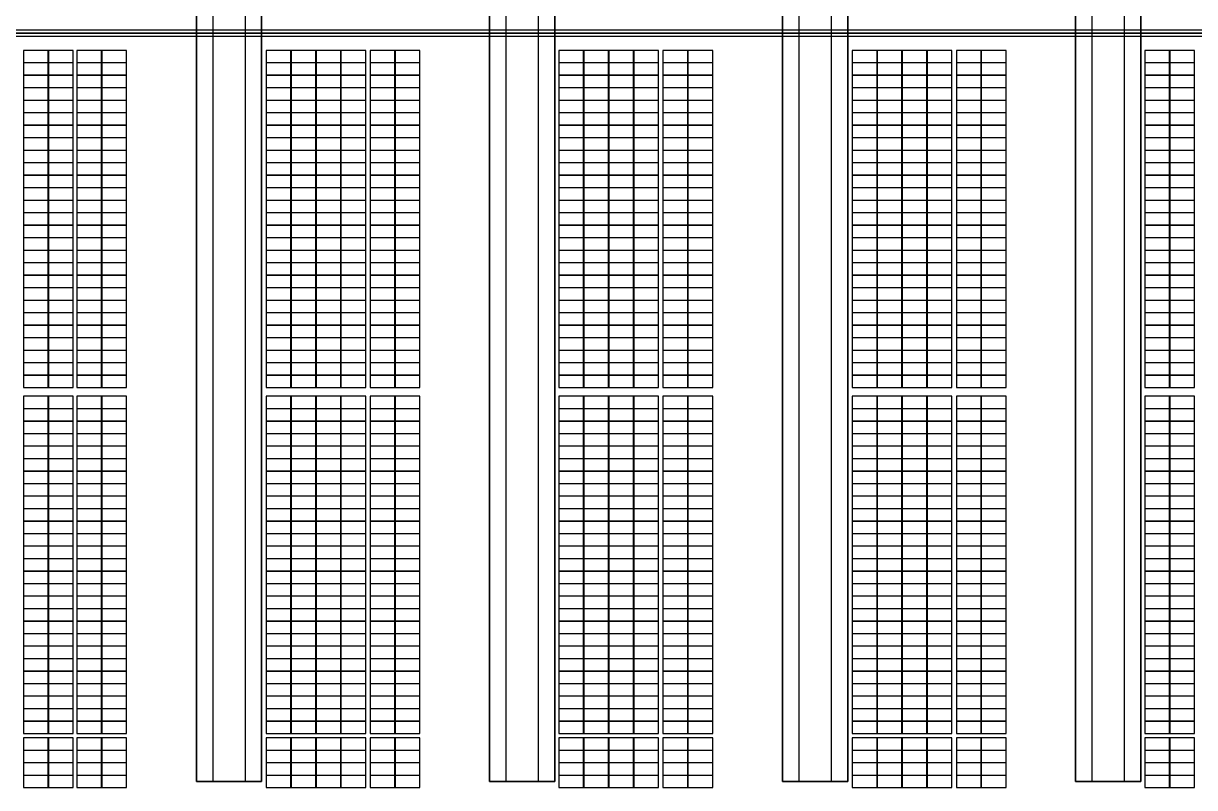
# Model space of a CAD drawing. Header units: millimetres. Extents: x 1218 to 2690, y 1163 to 1758.
# Drawn here: x 1766.8 to 1874.7, y 1345.6 to 1416 of the extents above; entities that cross this region are included whole.
import ezdxf

# ---------------------------------------------------------------- set-up
doc = ezdxf.new("R2010")
doc.units = ezdxf.units.MM
for name, color, linetype in [('WALL', 9, 'Continuous'), ('屋脊线', 7, 'ByLayer'), ('组件', 7, 'ByLayer'), ('障碍物', 7, 'ByLayer')]:
    doc.layers.add(name, color=color, linetype=linetype)

# ---------------------------------------------------------------- blocks, each defined once
blk = doc.blocks.new('DT1')
at = {"layer": 'WALL'}
blk.add_line((528309.9, 1944103.7), (681609.9, 1944103.7), dxfattribs=at)
for points in [[(581259.9, 1875103.7), (581259.9, 2013103.7), (575259.9, 2013103.7), (575259.9, 1875103.7)], [(608259.9, 1875103.7), (608259.9, 2013103.7), (602259.9, 2013103.7), (602259.9, 1875103.7)], [(635259.9, 1875103.7), (635259.9, 2013103.7), (629259.9, 2013103.7), (629259.9, 1875103.7)], [(662259.9, 1875103.7), (662259.9, 2013103.7), (656259.9, 2013103.7), (656259.9, 1875103.7)], [(528309.9, 1944403.7), (681609.9, 1944403.7), (681609.9, 1943803.7), (528309.9, 1943803.7)]]:
    blk.add_lwpolyline(points, close=True, dxfattribs=at)
for points in [[(579759.9, 1875103.7), (579759.9, 2013103.7), (576759.9, 2013103.7), (576759.9, 1875103.7), (579759.9, 1875103.7)], [(606759.9, 1875103.7), (606759.9, 2013103.7), (603759.9, 2013103.7), (603759.9, 1875103.7), (606759.9, 1875103.7)], [(633759.9, 1875103.7), (633759.9, 2013103.7), (630759.9, 2013103.7), (630759.9, 1875103.7), (633759.9, 1875103.7)], [(660759.9, 1875103.7), (660759.9, 2013103.7), (657759.9, 2013103.7), (657759.9, 1875103.7), (660759.9, 1875103.7)]]:
    blk.add_lwpolyline(points, dxfattribs=at)
blk = doc.blocks.new('*U583')
at = {"layer": '屋脊线', "color": 30}
blk.add_line((582600, 0, 16000), (-582600, 0, 16000), dxfattribs=at)
at = {"flags": 1}
for tag in ['unit_id', 'unit_name']:
    blk.add_attdef(tag, (0, 0), '', height=2.5, dxfattribs=at)
blk = doc.blocks.new('*U584')
at = {"color": 0}
blk.add_polyline3d([(0, 0, 0), (228, 0, 0), (228, 113, 6), (0, 113, 6)], close=True, dxfattribs=at)
at = {"flags": 1}
for tag in ['silicon-material', 'panel-length', 'panel-width', 'panel-height', 'mounting-hole-spacing1', 'mounting-hole-spacing2', 'userid', 'module-material', 'theme', 'name', 'vmpo', 'voco', 'pmax', 'company-name', 'note', 'id', 'impo', 'isco']:
    blk.add_attdef(tag, (0, 0), '', height=2.5, dxfattribs=at)
blk = doc.blocks.new('*U585')
at = {"layer": '组件', "color": 180}
for p in [(-10144, -272, 1596), (-9914, -272, 1596), (-9653, -272, 1596), (-9423, -272, 1596), (-7908, -272, 1596), (-7678, -272, 1596), (-7449, -272, 1596), (-7219, -272, 1596), (-6951, -272, 1596), (-6721, -272, 1596), (-5211, -272, 1596), (-4982, -272, 1596), (-4752, -272, 1596), (-4522, -272, 1596), (-4252, -272, 1596), (-4022, -272, 1596), (-2508, -272, 1596), (-2279, -272, 1596), (-2049, -272, 1596), (-1819, -272, 1596), (-1549, -272, 1596), (-10144, -387, 1590), (-9914, -387, 1590), (-9653, -387, 1590), (-9423, -387, 1590), (-7908, -387, 1590), (-7678, -387, 1590), (-7449, -387, 1590), (-7219, -387, 1590), (-6951, -387, 1590), (-6721, -387, 1590), (-5211, -387, 1590), (-4982, -387, 1590), (-4752, -387, 1590), (-4522, -387, 1590), (-4252, -387, 1590), (-4022, -387, 1590), (-2508, -387, 1590), (-2279, -387, 1590), (-2049, -387, 1590), (-1819, -387, 1590), (-1549, -387, 1590), (-10144, -502, 1584), (-9914, -502, 1584), (-9653, -502, 1584), (-9423, -502, 1584), (-7908, -502, 1584), (-7678, -502, 1584), (-7449, -502, 1584), (-7219, -502, 1584), (-6951, -502, 1584), (-6721, -502, 1584), (-5211, -502, 1584), (-4982, -502, 1584), (-4752, -502, 1584), (-4522, -502, 1584), (-4252, -502, 1584), (-4022, -502, 1584), (-2508, -502, 1584), (-2279, -502, 1584), (-2049, -502, 1584), (-1819, -502, 1584), (-1549, -502, 1584), (-10144, -618, 1579), (-9914, -618, 1579), (-9653, -618, 1579), (-9423, -618, 1579), (-7908, -618, 1579), (-7678, -618, 1579), (-7449, -618, 1579), (-7219, -618, 1579), (-6951, -618, 1579), (-6721, -618, 1579), (-5211, -618, 1579), (-4982, -618, 1579), (-4752, -618, 1579), (-4522, -618, 1579), (-4252, -618, 1579), (-4022, -618, 1579), (-2508, -618, 1579), (-2279, -618, 1579), (-2049, -618, 1579), (-1819, -618, 1579), (-1549, -618, 1579), (-10144, -733, 1573), (-9914, -733, 1573), (-9653, -733, 1573), (-9423, -733, 1573), (-7908, -733, 1573), (-7678, -733, 1573), (-7449, -733, 1573), (-7219, -733, 1573), (-6951, -733, 1573), (-6721, -733, 1573), (-5211, -733, 1573), (-4982, -733, 1573), (-4752, -733, 1573), (-4522, -733, 1573), (-4252, -733, 1573), (-4022, -733, 1573), (-2508, -733, 1573), (-2279, -733, 1573), (-2049, -733, 1573), (-1819, -733, 1573), (-1549, -733, 1573), (-10144, -848, 1567), (-9914, -848, 1567), (-9653, -848, 1567), (-9423, -848, 1567), (-7908, -848, 1567), (-7678, -848, 1567), (-7449, -848, 1567), (-7219, -848, 1567), (-6951, -848, 1567), (-6721, -848, 1567), (-5211, -848, 1567), (-4982, -848, 1567), (-4752, -848, 1567), (-4522, -848, 1567), (-4252, -848, 1567), (-4022, -848, 1567), (-2508, -848, 1567), (-2279, -848, 1567), (-2049, -848, 1567), (-1819, -848, 1567), (-1549, -848, 1567), (-10144, -963, 1561), (-9914, -963, 1561), (-9653, -963, 1561), (-9423, -963, 1561), (-7908, -963, 1561), (-7678, -963, 1561), (-7449, -963, 1561), (-7219, -963, 1561), (-6951, -963, 1561), (-6721, -963, 1561), (-5211, -963, 1561), (-4982, -963, 1561), (-4752, -963, 1561), (-4522, -963, 1561), (-4252, -963, 1561), (-4022, -963, 1561), (-2508, -963, 1561), (-2279, -963, 1561), (-2049, -963, 1561), (-1819, -963, 1561), (-1549, -963, 1561), (-10144, -1079, 1555), (-9914, -1079, 1555), (-9653, -1079, 1555), (-9423, -1079, 1555), (-7908, -1079, 1555), (-7678, -1079, 1555), (-7449, -1079, 1555), (-7219, -1079, 1555), (-6951, -1079, 1555), (-6721, -1079, 1555), (-5211, -1079, 1555), (-4982, -1079, 1555), (-4752, -1079, 1555), (-4522, -1079, 1555), (-4252, -1079, 1555), (-4022, -1079, 1555), (-2508, -1079, 1555), (-2279, -1079, 1555), (-2049, -1079, 1555), (-1819, -1079, 1555), (-1549, -1079, 1555), (-10144, -1194, 1549), (-9914, -1194, 1549), (-9653, -1194, 1549), (-9423, -1194, 1549), (-7908, -1194, 1549), (-7678, -1194, 1549), (-7449, -1194, 1549), (-7219, -1194, 1549), (-6951, -1194, 1549), (-6721, -1194, 1549), (-5211, -1194, 1549), (-4982, -1194, 1549), (-4752, -1194, 1549), (-4522, -1194, 1549), (-4252, -1194, 1549), (-4022, -1194, 1549), (-2508, -1194, 1549), (-2279, -1194, 1549), (-2049, -1194, 1549), (-1819, -1194, 1549), (-1549, -1194, 1549), (-10144, -1309, 1543), (-9914, -1309, 1543), (-9653, -1309, 1543), (-9423, -1309, 1543), (-7908, -1309, 1543), (-7678, -1309, 1543), (-7449, -1309, 1543), (-7219, -1309, 1543), (-6951, -1309, 1543), (-6721, -1309, 1543), (-5211, -1309, 1543), (-4982, -1309, 1543), (-4752, -1309, 1543), (-4522, -1309, 1543), (-4252, -1309, 1543), (-4022, -1309, 1543), (-2508, -1309, 1543), (-2279, -1309, 1543), (-2049, -1309, 1543), (-1819, -1309, 1543), (-1549, -1309, 1543), (-10144, -1424, 1538), (-9914, -1424, 1538), (-9653, -1424, 1538), (-9423, -1424, 1538), (-7908, -1424, 1538), (-7678, -1424, 1538), (-7449, -1424, 1538), (-7219, -1424, 1538), (-6951, -1424, 1538), (-6721, -1424, 1538), (-5211, -1424, 1538), (-4982, -1424, 1538), (-4752, -1424, 1538), (-4522, -1424, 1538), (-4252, -1424, 1538), (-4022, -1424, 1538), (-2508, -1424, 1538), (-2279, -1424, 1538), (-2049, -1424, 1538), (-1819, -1424, 1538), (-1549, -1424, 1538), (-10144, -1540, 1532), (-9914, -1540, 1532), (-9653, -1540, 1532), (-9423, -1540, 1532), (-7908, -1540, 1532), (-7678, -1540, 1532), (-7449, -1540, 1532), (-7219, -1540, 1532), (-6951, -1540, 1532), (-6721, -1540, 1532), (-5211, -1540, 1532), (-4982, -1540, 1532), (-4752, -1540, 1532), (-4522, -1540, 1532), (-4252, -1540, 1532), (-4022, -1540, 1532), (-2508, -1540, 1532), (-2279, -1540, 1532), (-2049, -1540, 1532), (-1819, -1540, 1532), (-1549, -1540, 1532), (-10144, -1655, 1526), (-9914, -1655, 1526), (-9653, -1655, 1526), (-9423, -1655, 1526), (-7908, -1655, 1526), (-7678, -1655, 1526), (-7449, -1655, 1526), (-7219, -1655, 1526), (-6951, -1655, 1526), (-6721, -1655, 1526), (-5211, -1655, 1526), (-4982, -1655, 1526), (-4752, -1655, 1526), (-4522, -1655, 1526), (-4252, -1655, 1526), (-4022, -1655, 1526), (-2508, -1655, 1526), (-2279, -1655, 1526), (-2049, -1655, 1526), (-1819, -1655, 1526), (-1549, -1655, 1526), (-10144, -1770, 1520), (-9914, -1770, 1520), (-9653, -1770, 1520), (-9423, -1770, 1520), (-7908, -1770, 1520), (-7678, -1770, 1520), (-7449, -1770, 1520), (-7219, -1770, 1520), (-6951, -1770, 1520), (-6721, -1770, 1520), (-5211, -1770, 1520), (-4982, -1770, 1520), (-4752, -1770, 1520), (-4522, -1770, 1520), (-4252, -1770, 1520), (-4022, -1770, 1520), (-2508, -1770, 1520), (-2279, -1770, 1520), (-2049, -1770, 1520), (-1819, -1770, 1520), (-1549, -1770, 1520), (-10144, -1885, 1514), (-9914, -1885, 1514), (-9653, -1885, 1514), (-9423, -1885, 1514), (-7908, -1885, 1514), (-7678, -1885, 1514), (-7449, -1885, 1514), (-7219, -1885, 1514), (-6951, -1885, 1514), (-6721, -1885, 1514), (-5211, -1885, 1514), (-4982, -1885, 1514), (-4752, -1885, 1514), (-4522, -1885, 1514), (-4252, -1885, 1514), (-4022, -1885, 1514), (-2508, -1885, 1514), (-2279, -1885, 1514), (-2049, -1885, 1514), (-1819, -1885, 1514), (-1549, -1885, 1514), (-10144, -2001, 1508), (-9914, -2001, 1508), (-9653, -2001, 1508), (-9423, -2001, 1508), (-7908, -2001, 1508), (-7678, -2001, 1508), (-7449, -2001, 1508), (-7219, -2001, 1508), (-6951, -2001, 1508), (-6721, -2001, 1508), (-5211, -2001, 1508), (-4982, -2001, 1508), (-4752, -2001, 1508), (-4522, -2001, 1508), (-4252, -2001, 1508), (-4022, -2001, 1508), (-2508, -2001, 1508), (-2279, -2001, 1508), (-2049, -2001, 1508), (-1819, -2001, 1508), (-1549, -2001, 1508), (-10144, -2116, 1502), (-9914, -2116, 1502), (-9653, -2116, 1502), (-9423, -2116, 1502), (-7908, -2116, 1502), (-7678, -2116, 1502), (-7449, -2116, 1502), (-7219, -2116, 1502), (-6951, -2116, 1502), (-6721, -2116, 1502), (-5211, -2116, 1502), (-4982, -2116, 1502), (-4752, -2116, 1502), (-4522, -2116, 1502), (-4252, -2116, 1502), (-4022, -2116, 1502), (-2508, -2116, 1502), (-2279, -2116, 1502), (-2049, -2116, 1502), (-1819, -2116, 1502), (-1549, -2116, 1502), (-10144, -2231, 1497), (-9914, -2231, 1497), (-9653, -2231, 1497), (-9423, -2231, 1497), (-7908, -2231, 1497), (-7678, -2231, 1497), (-7449, -2231, 1497), (-7219, -2231, 1497), (-6951, -2231, 1497), (-6721, -2231, 1497), (-5211, -2231, 1497), (-4982, -2231, 1497), (-4752, -2231, 1497), (-4522, -2231, 1497), (-4252, -2231, 1497), (-4022, -2231, 1497), (-2508, -2231, 1497), (-2279, -2231, 1497), (-2049, -2231, 1497), (-1819, -2231, 1497), (-1549, -2231, 1497), (-10144, -2346, 1491), (-9914, -2346, 1491), (-9653, -2346, 1491), (-9423, -2346, 1491), (-7908, -2346, 1491), (-7678, -2346, 1491), (-7449, -2346, 1491), (-7219, -2346, 1491), (-6951, -2346, 1491), (-6721, -2346, 1491), (-5211, -2346, 1491), (-4982, -2346, 1491), (-4752, -2346, 1491), (-4522, -2346, 1491), (-4252, -2346, 1491), (-4022, -2346, 1491), (-2508, -2346, 1491), (-2279, -2346, 1491), (-2049, -2346, 1491), (-1819, -2346, 1491), (-1549, -2346, 1491), (-10144, -2462, 1485), (-9914, -2462, 1485), (-9653, -2462, 1485), (-9423, -2462, 1485), (-7908, -2462, 1485), (-7678, -2462, 1485), (-7449, -2462, 1485), (-7219, -2462, 1485), (-6951, -2462, 1485), (-6721, -2462, 1485), (-5211, -2462, 1485), (-4982, -2462, 1485), (-4752, -2462, 1485), (-4522, -2462, 1485), (-4252, -2462, 1485), (-4022, -2462, 1485), (-2508, -2462, 1485), (-2279, -2462, 1485), (-2049, -2462, 1485), (-1819, -2462, 1485), (-1549, -2462, 1485), (-10144, -2577, 1479), (-9914, -2577, 1479), (-9653, -2577, 1479), (-9423, -2577, 1479), (-7908, -2577, 1479), (-7678, -2577, 1479), (-7449, -2577, 1479), (-7219, -2577, 1479), (-6951, -2577, 1479), (-6721, -2577, 1479), (-5211, -2577, 1479), (-4982, -2577, 1479), (-4752, -2577, 1479), (-4522, -2577, 1479), (-4252, -2577, 1479), (-4022, -2577, 1479), (-2508, -2577, 1479), (-2279, -2577, 1479), (-2049, -2577, 1479), (-1819, -2577, 1479), (-1549, -2577, 1479), (-10144, -2692, 1473), (-9914, -2692, 1473), (-9653, -2692, 1473), (-9423, -2692, 1473), (-7908, -2692, 1473), (-7678, -2692, 1473), (-7449, -2692, 1473), (-7219, -2692, 1473), (-6951, -2692, 1473), (-6721, -2692, 1473), (-5211, -2692, 1473), (-4982, -2692, 1473), (-4752, -2692, 1473), (-4522, -2692, 1473), (-4252, -2692, 1473), (-4022, -2692, 1473), (-2508, -2692, 1473), (-2279, -2692, 1473), (-2049, -2692, 1473), (-1819, -2692, 1473), (-1549, -2692, 1473), (-10144, -2807, 1467), (-9914, -2807, 1467), (-9653, -2807, 1467), (-9423, -2807, 1467), (-7908, -2807, 1467), (-7678, -2807, 1467), (-7449, -2807, 1467), (-7219, -2807, 1467), (-6951, -2807, 1467), (-6721, -2807, 1467), (-5211, -2807, 1467), (-4982, -2807, 1467), (-4752, -2807, 1467), (-4522, -2807, 1467), (-4252, -2807, 1467), (-4022, -2807, 1467), (-2508, -2807, 1467), (-2279, -2807, 1467), (-2049, -2807, 1467), (-1819, -2807, 1467), (-1549, -2807, 1467), (-10144, -2923, 1461), (-9914, -2923, 1461), (-9653, -2923, 1461), (-9423, -2923, 1461), (-7908, -2923, 1461), (-7678, -2923, 1461), (-7449, -2923, 1461), (-7219, -2923, 1461), (-6951, -2923, 1461), (-6721, -2923, 1461), (-5211, -2923, 1461), (-4982, -2923, 1461), (-4752, -2923, 1461), (-4522, -2923, 1461), (-4252, -2923, 1461), (-4022, -2923, 1461), (-2508, -2923, 1461), (-2279, -2923, 1461), (-2049, -2923, 1461), (-1819, -2923, 1461), (-1549, -2923, 1461), (-10144, -3038, 1456), (-9914, -3038, 1456), (-9653, -3038, 1456), (-9423, -3038, 1456), (-7908, -3038, 1456), (-7678, -3038, 1456), (-7449, -3038, 1456), (-7219, -3038, 1456), (-6951, -3038, 1456), (-6721, -3038, 1456), (-5211, -3038, 1456), (-4982, -3038, 1456), (-4752, -3038, 1456), (-4522, -3038, 1456), (-4252, -3038, 1456), (-4022, -3038, 1456), (-2508, -3038, 1456), (-2279, -3038, 1456), (-2049, -3038, 1456), (-1819, -3038, 1456), (-1549, -3038, 1456), (-10144, -3153, 1450), (-9914, -3153, 1450), (-9653, -3153, 1450), (-9423, -3153, 1450), (-7908, -3153, 1450), (-7678, -3153, 1450), (-7449, -3153, 1450), (-7219, -3153, 1450), (-6951, -3153, 1450), (-6721, -3153, 1450), (-5211, -3153, 1450), (-4982, -3153, 1450), (-4752, -3153, 1450), (-4522, -3153, 1450), (-4252, -3153, 1450), (-4022, -3153, 1450), (-2508, -3153, 1450), (-2279, -3153, 1450), (-2049, -3153, 1450), (-1819, -3153, 1450), (-1549, -3153, 1450), (-10144, -3268, 1444), (-9914, -3268, 1444), (-9653, -3268, 1444), (-9423, -3268, 1444), (-7908, -3268, 1444), (-7678, -3268, 1444), (-7449, -3268, 1444), (-7219, -3268, 1444), (-6951, -3268, 1444), (-6721, -3268, 1444), (-5211, -3268, 1444), (-4982, -3268, 1444), (-4752, -3268, 1444), (-4522, -3268, 1444), (-4252, -3268, 1444), (-4022, -3268, 1444), (-2508, -3268, 1444), (-2279, -3268, 1444), (-2049, -3268, 1444), (-1819, -3268, 1444), (-1549, -3268, 1444), (-10144, -3462, 1434), (-9914, -3462, 1434), (-9653, -3462, 1434), (-9423, -3462, 1434), (-7908, -3462, 1434), (-7678, -3462, 1434), (-7449, -3462, 1434), (-7219, -3462, 1434), (-6951, -3462, 1434), (-6721, -3462, 1434), (-5211, -3462, 1434), (-4982, -3462, 1434), (-4752, -3462, 1434), (-4522, -3462, 1434), (-4252, -3462, 1434), (-4022, -3462, 1434), (-2508, -3462, 1434), (-2279, -3462, 1434), (-2049, -3462, 1434), (-1819, -3462, 1434), (-1549, -3462, 1434), (-10144, -3577, 1428), (-9914, -3577, 1428), (-9653, -3577, 1428), (-9423, -3577, 1428), (-7908, -3577, 1428), (-7678, -3577, 1428), (-7449, -3577, 1428), (-7219, -3577, 1428), (-6951, -3577, 1428), (-6721, -3577, 1428), (-5211, -3577, 1428), (-4982, -3577, 1428), (-4752, -3577, 1428), (-4522, -3577, 1428), (-4252, -3577, 1428), (-4022, -3577, 1428), (-2508, -3577, 1428), (-2279, -3577, 1428), (-2049, -3577, 1428), (-1819, -3577, 1428), (-1549, -3577, 1428), (-10144, -3692, 1422), (-9914, -3692, 1422), (-9653, -3692, 1422), (-9423, -3692, 1422), (-7908, -3692, 1422), (-7678, -3692, 1422), (-7449, -3692, 1422), (-7219, -3692, 1422), (-6951, -3692, 1422), (-6721, -3692, 1422), (-5211, -3692, 1422), (-4982, -3692, 1422), (-4752, -3692, 1422), (-4522, -3692, 1422), (-4252, -3692, 1422), (-4022, -3692, 1422), (-2508, -3692, 1422), (-2279, -3692, 1422), (-2049, -3692, 1422), (-1819, -3692, 1422), (-1549, -3692, 1422), (-10144, -3807, 1417), (-9914, -3807, 1417), (-9653, -3807, 1417), (-9423, -3807, 1417), (-7908, -3807, 1417), (-7678, -3807, 1417), (-7449, -3807, 1417), (-7219, -3807, 1417), (-6951, -3807, 1417), (-6721, -3807, 1417), (-5211, -3807, 1417), (-4982, -3807, 1417), (-4752, -3807, 1417), (-4522, -3807, 1417), (-4252, -3807, 1417), (-4022, -3807, 1417), (-2508, -3807, 1417), (-2279, -3807, 1417), (-2049, -3807, 1417), (-1819, -3807, 1417), (-1549, -3807, 1417), (-10144, -3923, 1411), (-9914, -3923, 1411), (-9653, -3923, 1411), (-9423, -3923, 1411), (-7908, -3923, 1411), (-7678, -3923, 1411), (-7449, -3923, 1411), (-7219, -3923, 1411), (-6951, -3923, 1411), (-6721, -3923, 1411), (-5211, -3923, 1411), (-4982, -3923, 1411), (-4752, -3923, 1411), (-4522, -3923, 1411), (-4252, -3923, 1411), (-4022, -3923, 1411), (-2508, -3923, 1411), (-2279, -3923, 1411), (-2049, -3923, 1411), (-1819, -3923, 1411), (-1549, -3923, 1411), (-10144, -4038, 1405), (-9914, -4038, 1405), (-9653, -4038, 1405), (-9423, -4038, 1405), (-7908, -4038, 1405), (-7678, -4038, 1405), (-7449, -4038, 1405), (-7219, -4038, 1405), (-6951, -4038, 1405), (-6721, -4038, 1405), (-5211, -4038, 1405), (-4982, -4038, 1405), (-4752, -4038, 1405), (-4522, -4038, 1405), (-4252, -4038, 1405), (-4022, -4038, 1405), (-2508, -4038, 1405), (-2279, -4038, 1405), (-2049, -4038, 1405), (-1819, -4038, 1405), (-1549, -4038, 1405), (-10144, -4153, 1399), (-9914, -4153, 1399), (-9653, -4153, 1399), (-9423, -4153, 1399), (-7908, -4153, 1399), (-7678, -4153, 1399), (-7449, -4153, 1399), (-7219, -4153, 1399), (-6951, -4153, 1399), (-6721, -4153, 1399), (-5211, -4153, 1399), (-4982, -4153, 1399), (-4752, -4153, 1399), (-4522, -4153, 1399), (-4252, -4153, 1399), (-4022, -4153, 1399), (-2508, -4153, 1399), (-2279, -4153, 1399), (-2049, -4153, 1399), (-1819, -4153, 1399), (-1549, -4153, 1399), (-10144, -4268, 1393), (-9914, -4268, 1393), (-9653, -4268, 1393), (-9423, -4268, 1393), (-7908, -4268, 1393), (-7678, -4268, 1393), (-7449, -4268, 1393), (-7219, -4268, 1393), (-6951, -4268, 1393), (-6721, -4268, 1393), (-5211, -4268, 1393), (-4982, -4268, 1393), (-4752, -4268, 1393), (-4522, -4268, 1393), (-4252, -4268, 1393), (-4022, -4268, 1393), (-2508, -4268, 1393), (-2279, -4268, 1393), (-2049, -4268, 1393), (-1819, -4268, 1393), (-1549, -4268, 1393), (-10144, -4384, 1387), (-9914, -4384, 1387), (-9653, -4384, 1387), (-9423, -4384, 1387), (-7908, -4384, 1387), (-7678, -4384, 1387), (-7449, -4384, 1387), (-7219, -4384, 1387), (-6951, -4384, 1387), (-6721, -4384, 1387), (-5211, -4384, 1387), (-4982, -4384, 1387), (-4752, -4384, 1387), (-4522, -4384, 1387), (-4252, -4384, 1387), (-4022, -4384, 1387), (-2508, -4384, 1387), (-2279, -4384, 1387), (-2049, -4384, 1387), (-1819, -4384, 1387), (-1549, -4384, 1387), (-10144, -4499, 1381), (-9914, -4499, 1381), (-9653, -4499, 1381), (-9423, -4499, 1381), (-7908, -4499, 1381), (-7678, -4499, 1381), (-7449, -4499, 1381), (-7219, -4499, 1381), (-6951, -4499, 1381), (-6721, -4499, 1381), (-5211, -4499, 1381), (-4982, -4499, 1381), (-4752, -4499, 1381), (-4522, -4499, 1381), (-4252, -4499, 1381), (-4022, -4499, 1381), (-2508, -4499, 1381), (-2279, -4499, 1381), (-2049, -4499, 1381), (-1819, -4499, 1381), (-1549, -4499, 1381), (-10144, -4614, 1375), (-9914, -4614, 1375), (-9653, -4614, 1375), (-9423, -4614, 1375), (-7908, -4614, 1375), (-7678, -4614, 1375), (-7449, -4614, 1375), (-7219, -4614, 1375), (-6951, -4614, 1375), (-6721, -4614, 1375), (-5211, -4614, 1375), (-4982, -4614, 1375), (-4752, -4614, 1375), (-4522, -4614, 1375), (-4252, -4614, 1375), (-4022, -4614, 1375), (-2508, -4614, 1375), (-2279, -4614, 1375), (-2049, -4614, 1375), (-1819, -4614, 1375), (-1549, -4614, 1375), (-10144, -4729, 1370), (-9914, -4729, 1370), (-9653, -4729, 1370), (-9423, -4729, 1370), (-7908, -4729, 1370), (-7678, -4729, 1370), (-7449, -4729, 1370), (-7219, -4729, 1370), (-6951, -4729, 1370), (-6721, -4729, 1370), (-5211, -4729, 1370), (-4982, -4729, 1370), (-4752, -4729, 1370), (-4522, -4729, 1370), (-4252, -4729, 1370), (-4022, -4729, 1370), (-2508, -4729, 1370), (-2279, -4729, 1370), (-2049, -4729, 1370), (-1819, -4729, 1370), (-1549, -4729, 1370), (-10144, -4845, 1364), (-9914, -4845, 1364), (-9653, -4845, 1364), (-9423, -4845, 1364), (-7908, -4845, 1364), (-7678, -4845, 1364), (-7449, -4845, 1364), (-7219, -4845, 1364), (-6951, -4845, 1364), (-6721, -4845, 1364), (-5211, -4845, 1364), (-4982, -4845, 1364), (-4752, -4845, 1364), (-4522, -4845, 1364), (-4252, -4845, 1364), (-4022, -4845, 1364), (-2508, -4845, 1364), (-2279, -4845, 1364), (-2049, -4845, 1364), (-1819, -4845, 1364), (-1549, -4845, 1364), (-10144, -4960, 1358), (-9914, -4960, 1358), (-9653, -4960, 1358), (-9423, -4960, 1358), (-7908, -4960, 1358), (-7678, -4960, 1358), (-7449, -4960, 1358), (-7219, -4960, 1358), (-6951, -4960, 1358), (-6721, -4960, 1358), (-5211, -4960, 1358), (-4982, -4960, 1358), (-4752, -4960, 1358), (-4522, -4960, 1358), (-4252, -4960, 1358), (-4022, -4960, 1358), (-2508, -4960, 1358), (-2279, -4960, 1358), (-2049, -4960, 1358), (-1819, -4960, 1358), (-1549, -4960, 1358), (-10144, -5075, 1352), (-9914, -5075, 1352), (-9653, -5075, 1352), (-9423, -5075, 1352), (-7908, -5075, 1352), (-7678, -5075, 1352), (-7449, -5075, 1352), (-7219, -5075, 1352), (-6951, -5075, 1352), (-6721, -5075, 1352), (-5211, -5075, 1352), (-4982, -5075, 1352), (-4752, -5075, 1352), (-4522, -5075, 1352), (-4252, -5075, 1352), (-4022, -5075, 1352), (-2508, -5075, 1352), (-2279, -5075, 1352), (-2049, -5075, 1352), (-1819, -5075, 1352), (-1549, -5075, 1352), (-10144, -5190, 1346), (-9914, -5190, 1346), (-9653, -5190, 1346), (-9423, -5190, 1346), (-7908, -5190, 1346), (-7678, -5190, 1346), (-7449, -5190, 1346), (-7219, -5190, 1346), (-6951, -5190, 1346), (-6721, -5190, 1346), (-5211, -5190, 1346), (-4982, -5190, 1346), (-4752, -5190, 1346), (-4522, -5190, 1346), (-4252, -5190, 1346), (-4022, -5190, 1346), (-2508, -5190, 1346), (-2279, -5190, 1346), (-2049, -5190, 1346), (-1819, -5190, 1346), (-1549, -5190, 1346), (-10144, -5306, 1340), (-9914, -5306, 1340), (-9653, -5306, 1340), (-9423, -5306, 1340), (-7908, -5306, 1340), (-7678, -5306, 1340), (-7449, -5306, 1340), (-7219, -5306, 1340), (-6951, -5306, 1340), (-6721, -5306, 1340), (-5211, -5306, 1340), (-4982, -5306, 1340), (-4752, -5306, 1340), (-4522, -5306, 1340), (-4252, -5306, 1340), (-4022, -5306, 1340), (-2508, -5306, 1340), (-2279, -5306, 1340), (-2049, -5306, 1340), (-1819, -5306, 1340), (-1549, -5306, 1340), (-10144, -5421, 1334), (-9914, -5421, 1334), (-9653, -5421, 1334), (-9423, -5421, 1334), (-7908, -5421, 1334), (-7678, -5421, 1334), (-7449, -5421, 1334), (-7219, -5421, 1334), (-6951, -5421, 1334), (-6721, -5421, 1334), (-5211, -5421, 1334), (-4982, -5421, 1334), (-4752, -5421, 1334), (-4522, -5421, 1334), (-4252, -5421, 1334), (-4022, -5421, 1334), (-2508, -5421, 1334), (-2279, -5421, 1334), (-2049, -5421, 1334), (-1819, -5421, 1334), (-1549, -5421, 1334), (-10144, -5536, 1329), (-9914, -5536, 1329), (-9653, -5536, 1329), (-9423, -5536, 1329), (-7908, -5536, 1329), (-7678, -5536, 1329), (-7449, -5536, 1329), (-7219, -5536, 1329), (-6951, -5536, 1329), (-6721, -5536, 1329), (-5211, -5536, 1329), (-4982, -5536, 1329), (-4752, -5536, 1329), (-4522, -5536, 1329), (-4252, -5536, 1329), (-4022, -5536, 1329), (-2508, -5536, 1329), (-2279, -5536, 1329), (-2049, -5536, 1329), (-1819, -5536, 1329), (-1549, -5536, 1329), (-10144, -5651, 1323), (-9914, -5651, 1323), (-9653, -5651, 1323), (-9423, -5651, 1323), (-7908, -5651, 1323), (-7678, -5651, 1323), (-7449, -5651, 1323), (-7219, -5651, 1323), (-6951, -5651, 1323), (-6721, -5651, 1323), (-5211, -5651, 1323), (-4982, -5651, 1323), (-4752, -5651, 1323), (-4522, -5651, 1323), (-4252, -5651, 1323), (-4022, -5651, 1323), (-2508, -5651, 1323), (-2279, -5651, 1323), (-2049, -5651, 1323), (-1819, -5651, 1323), (-1549, -5651, 1323), (-10144, -5767, 1317), (-9914, -5767, 1317), (-9653, -5767, 1317), (-9423, -5767, 1317), (-7908, -5767, 1317), (-7678, -5767, 1317), (-7449, -5767, 1317), (-7219, -5767, 1317), (-6951, -5767, 1317), (-6721, -5767, 1317), (-5211, -5767, 1317), (-4982, -5767, 1317), (-4752, -5767, 1317), (-4522, -5767, 1317), (-4252, -5767, 1317), (-4022, -5767, 1317), (-2508, -5767, 1317), (-2279, -5767, 1317), (-2049, -5767, 1317), (-1819, -5767, 1317), (-1549, -5767, 1317), (-10144, -5882, 1311), (-9914, -5882, 1311), (-9653, -5882, 1311), (-9423, -5882, 1311), (-7908, -5882, 1311), (-7678, -5882, 1311), (-7449, -5882, 1311), (-7219, -5882, 1311), (-6951, -5882, 1311), (-6721, -5882, 1311), (-5211, -5882, 1311), (-4982, -5882, 1311), (-4752, -5882, 1311), (-4522, -5882, 1311), (-4252, -5882, 1311), (-4022, -5882, 1311), (-2508, -5882, 1311), (-2279, -5882, 1311), (-2049, -5882, 1311), (-1819, -5882, 1311), (-1549, -5882, 1311), (-10144, -5997, 1305), (-9914, -5997, 1305), (-9653, -5997, 1305), (-9423, -5997, 1305), (-7908, -5997, 1305), (-7678, -5997, 1305), (-7449, -5997, 1305), (-7219, -5997, 1305), (-6951, -5997, 1305), (-6721, -5997, 1305), (-5211, -5997, 1305), (-4982, -5997, 1305), (-4752, -5997, 1305), (-4522, -5997, 1305), (-4252, -5997, 1305), (-4022, -5997, 1305), (-2508, -5997, 1305), (-2279, -5997, 1305), (-2049, -5997, 1305), (-1819, -5997, 1305), (-1549, -5997, 1305), (-10144, -6112, 1299), (-9914, -6112, 1299), (-9653, -6112, 1299), (-9423, -6112, 1299), (-7908, -6112, 1299), (-7678, -6112, 1299), (-7449, -6112, 1299), (-7219, -6112, 1299), (-6951, -6112, 1299), (-6721, -6112, 1299), (-5211, -6112, 1299), (-4982, -6112, 1299), (-4752, -6112, 1299), (-4522, -6112, 1299), (-4252, -6112, 1299), (-4022, -6112, 1299), (-2508, -6112, 1299), (-2279, -6112, 1299), (-2049, -6112, 1299), (-1819, -6112, 1299), (-1549, -6112, 1299), (-10144, -6228, 1293), (-9914, -6228, 1293), (-9653, -6228, 1293), (-9423, -6228, 1293), (-7908, -6228, 1293), (-7678, -6228, 1293), (-7449, -6228, 1293), (-7219, -6228, 1293), (-6951, -6228, 1293), (-6721, -6228, 1293), (-5211, -6228, 1293), (-4982, -6228, 1293), (-4752, -6228, 1293), (-4522, -6228, 1293), (-4252, -6228, 1293), (-4022, -6228, 1293), (-2508, -6228, 1293), (-2279, -6228, 1293), (-2049, -6228, 1293), (-1819, -6228, 1293), (-1549, -6228, 1293), (-10144, -6343, 1288), (-9914, -6343, 1288), (-9653, -6343, 1288), (-9423, -6343, 1288), (-7908, -6343, 1288), (-7678, -6343, 1288), (-7449, -6343, 1288), (-7219, -6343, 1288), (-6951, -6343, 1288), (-6721, -6343, 1288), (-5211, -6343, 1288), (-4982, -6343, 1288), (-4752, -6343, 1288), (-4522, -6343, 1288), (-4252, -6343, 1288), (-4022, -6343, 1288), (-2508, -6343, 1288), (-2279, -6343, 1288), (-2049, -6343, 1288), (-1819, -6343, 1288), (-1549, -6343, 1288), (-10144, -6458, 1282), (-9914, -6458, 1282), (-9653, -6458, 1282), (-9423, -6458, 1282), (-7908, -6458, 1282), (-7678, -6458, 1282), (-7449, -6458, 1282), (-7219, -6458, 1282), (-6951, -6458, 1282), (-6721, -6458, 1282), (-5211, -6458, 1282), (-4982, -6458, 1282), (-4752, -6458, 1282), (-4522, -6458, 1282), (-4252, -6458, 1282), (-4022, -6458, 1282), (-2508, -6458, 1282), (-2279, -6458, 1282), (-2049, -6458, 1282), (-1819, -6458, 1282), (-1549, -6458, 1282), (-9653, -6611, 1274), (-9423, -6611, 1274), (-7908, -6611, 1274), (-7678, -6611, 1274), (-7449, -6611, 1274), (-7219, -6611, 1274), (-6951, -6611, 1274), (-6721, -6611, 1274), (-5211, -6611, 1274), (-4982, -6611, 1274), (-4752, -6611, 1274), (-4522, -6611, 1274), (-4252, -6611, 1274), (-4022, -6611, 1274), (-2508, -6611, 1274), (-2279, -6611, 1274), (-2049, -6611, 1274), (-1819, -6611, 1274), (-1549, -6611, 1274), (-1319, -6611, 1274), (-9653, -6727, 1268), (-9423, -6727, 1268), (-7908, -6727, 1268), (-7678, -6727, 1268), (-7449, -6727, 1268), (-7219, -6727, 1268), (-6951, -6727, 1268), (-6721, -6727, 1268), (-5211, -6727, 1268), (-4982, -6727, 1268), (-4752, -6727, 1268), (-4522, -6727, 1268), (-4252, -6727, 1268), (-4022, -6727, 1268), (-2508, -6727, 1268), (-2279, -6727, 1268), (-2049, -6727, 1268), (-1819, -6727, 1268), (-1549, -6727, 1268), (-1319, -6727, 1268), (-9653, -6842, 1262), (-9423, -6842, 1262), (-7908, -6842, 1262), (-7678, -6842, 1262), (-7449, -6842, 1262), (-7219, -6842, 1262), (-6951, -6842, 1262), (-6721, -6842, 1262), (-5211, -6842, 1262), (-4982, -6842, 1262), (-4752, -6842, 1262), (-4522, -6842, 1262), (-4252, -6842, 1262), (-4022, -6842, 1262), (-2508, -6842, 1262), (-2279, -6842, 1262), (-2049, -6842, 1262), (-1819, -6842, 1262), (-1549, -6842, 1262), (-1319, -6842, 1262), (-9653, -6957, 1256), (-9423, -6957, 1256), (-7908, -6957, 1256), (-7678, -6957, 1256), (-7449, -6957, 1256), (-7219, -6957, 1256), (-6951, -6957, 1256), (-6721, -6957, 1256), (-5211, -6957, 1256), (-4982, -6957, 1256), (-4752, -6957, 1256), (-4522, -6957, 1256), (-4252, -6957, 1256), (-4022, -6957, 1256), (-2508, -6957, 1256), (-2279, -6957, 1256), (-2049, -6957, 1256), (-1819, -6957, 1256), (-1549, -6957, 1256), (-1319, -6957, 1256)]:
    blk.add_blockref('*U584', p, dxfattribs=at)
at = {"layer": '组件', "color": 171}
for p in [(-1319, -272, 1596), (188, -272, 1596), (418, -272, 1596), (-1319, -387, 1590), (188, -387, 1590), (418, -387, 1590), (-1319, -502, 1584), (188, -502, 1584), (418, -502, 1584), (-1319, -618, 1579), (188, -618, 1579), (418, -618, 1579), (-1319, -733, 1573), (188, -733, 1573), (418, -733, 1573), (-1319, -848, 1567), (188, -848, 1567), (418, -848, 1567), (-1319, -963, 1561), (188, -963, 1561), (418, -963, 1561), (-1319, -1079, 1555), (188, -1079, 1555), (418, -1079, 1555), (-1319, -1194, 1549), (188, -1194, 1549), (418, -1194, 1549), (-1319, -1309, 1543), (188, -1309, 1543), (418, -1309, 1543), (-1319, -1424, 1538), (188, -1424, 1538), (418, -1424, 1538), (-1319, -1540, 1532), (188, -1540, 1532), (418, -1540, 1532), (-1319, -1655, 1526), (188, -1655, 1526), (418, -1655, 1526), (-1319, -1770, 1520), (188, -1770, 1520), (418, -1770, 1520), (-1319, -1885, 1514), (188, -1885, 1514), (418, -1885, 1514), (-1319, -2001, 1508), (188, -2001, 1508), (418, -2001, 1508), (-1319, -2116, 1502), (188, -2116, 1502), (418, -2116, 1502), (-1319, -2231, 1497), (188, -2231, 1497), (418, -2231, 1497), (-1319, -2346, 1491), (188, -2346, 1491), (418, -2346, 1491), (-1319, -2462, 1485), (188, -2462, 1485), (418, -2462, 1485), (-1319, -2577, 1479), (188, -2577, 1479), (418, -2577, 1479), (-1319, -2692, 1473), (188, -2692, 1473), (418, -2692, 1473), (-1319, -2807, 1467), (188, -2807, 1467), (418, -2807, 1467), (-1319, -2923, 1461), (188, -2923, 1461), (418, -2923, 1461), (-1319, -3038, 1456), (188, -3038, 1456), (418, -3038, 1456), (-1319, -3153, 1450), (188, -3153, 1450), (418, -3153, 1450), (-1319, -3268, 1444), (188, -3268, 1444), (418, -3268, 1444), (-1319, -3462, 1434), (188, -3462, 1434), (418, -3462, 1434), (-1319, -3577, 1428), (188, -3577, 1428), (418, -3577, 1428), (-1319, -3692, 1422), (188, -3692, 1422), (418, -3692, 1422), (-1319, -3807, 1417), (188, -3807, 1417), (418, -3807, 1417), (-1319, -3923, 1411), (188, -3923, 1411), (418, -3923, 1411), (-1319, -4038, 1405), (188, -4038, 1405), (418, -4038, 1405), (-1319, -4153, 1399), (188, -4153, 1399), (418, -4153, 1399), (-1319, -4268, 1393), (188, -4268, 1393), (418, -4268, 1393), (-1319, -4384, 1387), (188, -4384, 1387), (418, -4384, 1387), (-1319, -4499, 1381), (188, -4499, 1381), (418, -4499, 1381), (-1319, -4614, 1375), (188, -4614, 1375), (418, -4614, 1375), (-1319, -4729, 1370), (188, -4729, 1370), (418, -4729, 1370), (-1319, -4845, 1364), (188, -4845, 1364), (418, -4845, 1364), (-1319, -4960, 1358), (188, -4960, 1358), (418, -4960, 1358), (-1319, -5075, 1352), (188, -5075, 1352), (418, -5075, 1352), (-1319, -5190, 1346), (188, -5190, 1346), (418, -5190, 1346), (-1319, -5306, 1340), (188, -5306, 1340), (418, -5306, 1340), (-1319, -5421, 1334), (188, -5421, 1334), (418, -5421, 1334), (-1319, -5536, 1329), (188, -5536, 1329), (418, -5536, 1329), (-1319, -5651, 1323), (188, -5651, 1323), (418, -5651, 1323), (-1319, -5767, 1317), (188, -5767, 1317), (418, -5767, 1317), (-1319, -5882, 1311), (188, -5882, 1311), (418, -5882, 1311), (-1319, -5997, 1305), (188, -5997, 1305), (418, -5997, 1305), (-1319, -6112, 1299), (188, -6112, 1299), (418, -6112, 1299), (-1319, -6228, 1293), (188, -6228, 1293), (418, -6228, 1293), (-1319, -6343, 1288), (188, -6343, 1288), (418, -6343, 1288), (-1319, -6458, 1282), (188, -6458, 1282), (418, -6458, 1282), (188, -6611, 1274), (418, -6611, 1274), (188, -6727, 1268), (418, -6727, 1268), (188, -6842, 1262), (418, -6842, 1262), (188, -6957, 1256), (418, -6957, 1256)]:
    blk.add_blockref('*U584', p, dxfattribs=at)
at = {"layer": '组件', "color": 110}
for p in [(-10144, -6611, 1274), (-9914, -6611, 1274), (-10144, -6727, 1268), (-9914, -6727, 1268), (-10144, -6842, 1262), (-9914, -6842, 1262), (-10144, -6957, 1256), (-9914, -6957, 1256)]:
    blk.add_blockref('*U584', p, dxfattribs=at)
at = {"flags": 1}
for tag in ['tilt', 'azimuth', 'mode', 'align', 'array-mode', 'panel-x', 'panel-y', 'offset-x', 'offset-y', 'panel-per-row', 'bracket-type', 'bracket-value', 'row-per-array']:
    blk.add_attdef(tag, (0, 0), '', height=2.5, dxfattribs=at)
blk = doc.blocks.new('*U655')
at = {"layer": '障碍物', "color": 1}
blk.add_polyline3d([(-4500, 0, 10), (1500, 0, 10), (1500, -69000, 10), (-4500, -69000, 10)], close=True, dxfattribs=at)
at = {"flags": 1}
for tag in ['height', 'shape']:
    blk.add_attdef(tag, (0, 0), '', height=2.5, dxfattribs=at)
blk = doc.blocks.new('*U668')
at = {"layer": '障碍物', "color": 1}
blk.add_polyline3d([(-85500, 0, 10), (-79500, 0, 10), (-79500, -69000, 10), (-85500, -69000, 10)], close=True, dxfattribs=at)
at = {"flags": 1}
for tag in ['height', 'shape']:
    blk.add_attdef(tag, (0, 0), '', height=2.5, dxfattribs=at)
blk = doc.blocks.new('*U672')
at = {"layer": '障碍物', "color": 1}
blk.add_polyline3d([(-58500, 0, 10), (-52500, 0, 10), (-52500, -69000, 10), (-58500, -69000, 10)], close=True, dxfattribs=at)
at = {"flags": 1}
for tag in ['height', 'shape']:
    blk.add_attdef(tag, (0, 0), '', height=2.5, dxfattribs=at)
blk = doc.blocks.new('*U675')
at = {"layer": '障碍物', "color": 1}
blk.add_polyline3d([(-31500, 0, 10), (-25500, 0, 10), (-25500, -69000, 10), (-31500, -69000, 10)], close=True, dxfattribs=at)
at = {"flags": 1}
for tag in ['height', 'shape']:
    blk.add_attdef(tag, (0, 0), '', height=2.5, dxfattribs=at)
blk = doc.blocks.new('*U676')
at = {"layer": '障碍物', "color": 1}
blk.add_polyline3d([(-85500, 69000, 10), (-79500, 69000, 10), (-79500, 0, 10), (-85500, 0, 10)], close=True, dxfattribs=at)
at = {"flags": 1}
for tag in ['height', 'shape']:
    blk.add_attdef(tag, (0, 0), '', height=2.5, dxfattribs=at)
blk = doc.blocks.new('*U677')
at = {"layer": '障碍物', "color": 1}
blk.add_polyline3d([(-58500, 69000, 10), (-52500, 69000, 10), (-52500, 0, 10), (-58500, 0, 10)], close=True, dxfattribs=at)
at = {"flags": 1}
for tag in ['height', 'shape']:
    blk.add_attdef(tag, (0, 0), '', height=2.5, dxfattribs=at)
blk = doc.blocks.new('*U680')
at = {"layer": '障碍物', "color": 1}
blk.add_polyline3d([(-4500, 69000, 10), (1500, 69000, 10), (1500, 0, 10), (-4500, 0, 10)], close=True, dxfattribs=at)
at = {"flags": 1}
for tag in ['height', 'shape']:
    blk.add_attdef(tag, (0, 0), '', height=2.5, dxfattribs=at)
blk = doc.blocks.new('*U698')
at = {"layer": '障碍物', "color": 1}
blk.add_polyline3d([(-31500, 69000, 10), (-25500, 69000, 10), (-25500, 0, 10), (-31500, 0, 10)], close=True, dxfattribs=at)
at = {"flags": 1}
for tag in ['height', 'shape']:
    blk.add_attdef(tag, (0, 0), '', height=2.5, dxfattribs=at)

msp = doc.modelspace()

# ---------------------------------------------------------------- linework, layer by layer
at = {"layer": '屋脊线', "color": 30, "elevation": 16}
msp.add_lwpolyline([(1285.621, 1415.15), (2450.821, 1415.15)], dxfattribs=at)
at = {"layer": '障碍物', "color": 2, "elevation": 12.3}
for points in [[(1782.721, 1484.15), (1788.721, 1484.15), (1788.721, 1415.15), (1782.721, 1415.15)], [(1809.721, 1484.15), (1815.721, 1484.15), (1815.721, 1415.15), (1809.721, 1415.15)], [(1836.721, 1484.15), (1842.721, 1484.15), (1842.721, 1415.15), (1836.721, 1415.15)], [(1863.721, 1484.15), (1869.721, 1484.15), (1869.721, 1415.15), (1863.721, 1415.15)], [(1782.721, 1415.15), (1788.721, 1415.15), (1788.721, 1346.15), (1782.721, 1346.15)], [(1809.721, 1415.15), (1815.721, 1415.15), (1815.721, 1346.15), (1809.721, 1346.15)], [(1836.721, 1415.15), (1842.721, 1415.15), (1842.721, 1346.15), (1836.721, 1346.15)], [(1863.721, 1415.15), (1869.721, 1415.15), (1869.721, 1346.15), (1863.721, 1346.15)]]:
    msp.add_lwpolyline(points, close=True, dxfattribs=at)

# ---------------------------------------------------------------- block references
at = {"xscale": 0.001, "yscale": 0.001, "zscale": 0.001}
msp.add_blockref('DT1', (1207.461, -528.954, 12.3), dxfattribs=at)
at = {"layer": '屋脊线', "xscale": 0.001, "yscale": 0.001, "zscale": 0.001}
msp.add_blockref('*U583', (1868.221, 1415.15), dxfattribs=at)
at = {"layer": '组件', "xscale": 0.01, "yscale": 0.01, "zscale": 0.01}
msp.add_blockref('*U585', (1868.221, 1415.15), dxfattribs=at)
at = {"layer": '障碍物', "xscale": 0.001, "yscale": 0.001, "zscale": 0.001}
for name in ['*U676', '*U677', '*U698', '*U680', '*U668', '*U672', '*U675', '*U655']:
    msp.add_blockref(name, (1868.221, 1415.15), dxfattribs=at)

doc.saveas('drawing.dxf')
